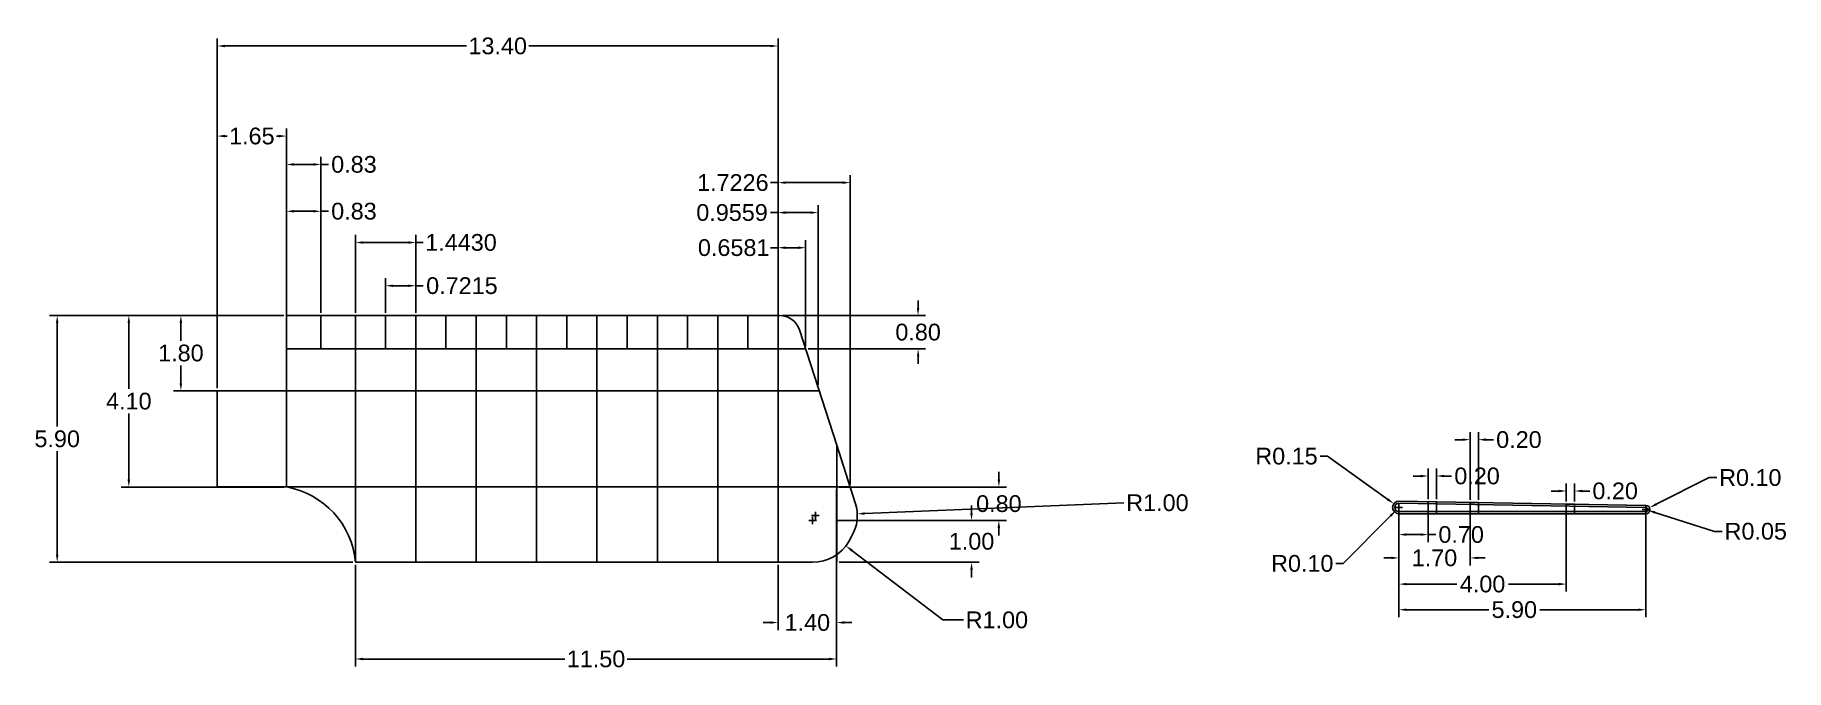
# Model space of a CAD drawing. Header units: inches. Extents: x 10.8 to 52.6, y 5.9 to 21.1.
import ezdxf

# ---------------------------------------------------------------- set-up
doc = ezdxf.new("R2010")
doc.units = ezdxf.units.IN
doc.header["$MEASUREMENT"] = 0
for name, color, linetype in [('Anotari', 40, 'Continuous'), ('Cadru', 10, 'Continuous'), ('Suporti_Longitudinali', 4, 'Continuous'), ('Suporti_Mici_Logintudinali', 6, 'Continuous'), ('Suporti_Transversali', 3, 'Continuous')]:
    doc.layers.add(name, color=color, linetype=linetype)
doc.styles.get("Standard").update_dxf_attribs({"font": 'arial.ttf'})
doc.dimstyles.get("Standard").update_dxf_attribs({"dimtxt": 0.18, "dimasz": 0.18, "dimexe": 0.18, "dimexo": 0.0625, "dimgap": 0.09, "dimtad": 0, "dimtih": 1, "dimtoh": 1, "dimdec": 4, "dimzin": 0, "dimdsep": 46, "dimtxsty": 'Standard', "dimcen": 0.09, "dimadec": 0, "dimazin": 0, "dimtfac": 1, "dimtdec": 4, "dimtofl": 0, "dimtmove": 0, "dimatfit": 3, "dimfxl": 1, "dimtolj": 1, "dimtzin": 0, "dimarcsym": 0})

# ---------------------------------------------------------------- blocks, each defined once
blk = doc.blocks.new('*D51')
at = {"layer": 'Anotari', "color": 0, "lineweight": -2, "transparency": 16777216}
for p, q in [((43.366, 9.729), (43.366, 7.167)), ((49.266, 9.679), (49.266, 7.167)), ((43.546, 7.347), (45.515, 7.347)), ((49.086, 7.347), (46.733, 7.347))]:
    blk.add_line(p, q, dxfattribs=at)
at = {"layer": 'Anotari', "color": 0, "transparency": 16777216}
for points in [[(43.546, 7.377), (43.546, 7.317), (43.366, 7.347)], [(49.086, 7.377), (49.086, 7.317), (49.266, 7.347)]]:
    blk.add_solid(points, dxfattribs=at)
at = {"layer": 'Defpoints', "color": 0, "transparency": 16777216}
for p in [(43.366, 9.791), (49.266, 9.741), (49.266, 7.347)]:
    blk.add_point(p, dxfattribs=at)
at = {"layer": 'Anotari', "color": 0, "transparency": 16777216, "insert": (46.124, 7.347), "char_height": 0.4, "attachment_point": 5}
blk.add_mtext('\\A1;5.90', dxfattribs=at)
blk = doc.blocks.new('*D52')
at = {"layer": 'Anotari', "color": 0, "lineweight": -2, "transparency": 16777216}
for p, q in [((43.366, 9.729), (43.366, 8.963)), ((44.066, 9.723), (44.066, 8.963)), ((43.546, 9.143), (43.886, 9.143)), ((44.066, 9.143), (44.246, 9.143))]:
    blk.add_line(p, q, dxfattribs=at)
at = {"layer": 'Anotari', "color": 0, "transparency": 16777216}
for points in [[(43.546, 9.173), (43.546, 9.113), (43.366, 9.143)], [(43.886, 9.173), (43.886, 9.113), (44.066, 9.143)]]:
    blk.add_solid(points, dxfattribs=at)
at = {"layer": 'Defpoints', "color": 0, "transparency": 16777216}
for p in [(43.366, 9.791), (44.066, 9.785), (44.066, 9.143)]:
    blk.add_point(p, dxfattribs=at)
at = {"layer": 'Anotari', "color": 0, "transparency": 16777216, "insert": (44.854, 9.143), "char_height": 0.4, "attachment_point": 5}
blk.add_mtext('\\A1;0.70', dxfattribs=at)
blk = doc.blocks.new('*D53')
at = {"layer": 'Anotari', "color": 0, "lineweight": -2, "transparency": 16777216}
for p, q in [((43.366, 9.729), (43.366, 8.405)), ((45.066, 9.714), (45.066, 8.405)), ((43.186, 8.585), (43.006, 8.585)), ((45.246, 8.585), (45.426, 8.585))]:
    blk.add_line(p, q, dxfattribs=at)
at = {"layer": 'Anotari', "color": 0, "transparency": 16777216}
for points in [[(43.186, 8.615), (43.186, 8.555), (43.366, 8.585)], [(45.246, 8.615), (45.246, 8.555), (45.066, 8.585)]]:
    blk.add_solid(points, dxfattribs=at)
at = {"layer": 'Defpoints', "color": 0, "transparency": 16777216}
for p in [(43.366, 9.791), (45.066, 9.777), (45.066, 8.585)]:
    blk.add_point(p, dxfattribs=at)
at = {"layer": 'Anotari', "color": 0, "transparency": 16777216, "insert": (44.216, 8.585), "char_height": 0.4, "attachment_point": 5}
blk.add_mtext('\\A1;1.70', dxfattribs=at)
blk = doc.blocks.new('*D54')
at = {"layer": 'Anotari', "color": 0, "lineweight": -2, "transparency": 16777216}
for p, q in [((43.366, 9.729), (43.366, 7.779)), ((47.366, 9.695), (47.366, 7.779)), ((43.546, 7.959), (44.749, 7.959)), ((47.186, 7.959), (45.982, 7.959))]:
    blk.add_line(p, q, dxfattribs=at)
at = {"layer": 'Anotari', "color": 0, "transparency": 16777216}
for points in [[(43.546, 7.989), (43.546, 7.929), (43.366, 7.959)], [(47.186, 7.989), (47.186, 7.929), (47.366, 7.959)]]:
    blk.add_solid(points, dxfattribs=at)
at = {"layer": 'Defpoints', "color": 0, "transparency": 16777216}
for p in [(43.366, 9.791), (47.366, 9.757), (47.366, 7.959)]:
    blk.add_point(p, dxfattribs=at)
at = {"layer": 'Anotari', "color": 0, "transparency": 16777216, "insert": (45.366, 7.959), "char_height": 0.4, "attachment_point": 5}
blk.add_mtext('\\A1;4.00', dxfattribs=at)
blk = doc.blocks.new('*D55')
at = {"layer": 'Anotari', "color": 0, "lineweight": -2, "transparency": 16777216}
for p, q in [((43.886, 10.542), (43.706, 10.542)), ((44.066, 9.992), (44.066, 10.722)), ((44.266, 9.989), (44.266, 10.722)), ((44.446, 10.542), (44.626, 10.542))]:
    blk.add_line(p, q, dxfattribs=at)
at = {"layer": 'Anotari', "color": 0, "transparency": 16777216}
for points in [[(43.886, 10.572), (43.886, 10.512), (44.066, 10.542)], [(44.446, 10.572), (44.446, 10.512), (44.266, 10.542)]]:
    blk.add_solid(points, dxfattribs=at)
at = {"layer": 'Defpoints', "color": 0, "transparency": 16777216}
for p in [(44.266, 10.542), (44.066, 9.93), (44.266, 9.926)]:
    blk.add_point(p, dxfattribs=at)
at = {"layer": 'Anotari', "color": 0, "transparency": 16777216, "insert": (45.234, 10.542), "char_height": 0.4, "attachment_point": 5}
blk.add_mtext('\\A1;0.20', dxfattribs=at)
blk = doc.blocks.new('*D56')
at = {"layer": 'Anotari', "color": 0, "lineweight": -2, "transparency": 16777216}
for p, q in [((44.886, 11.411), (44.706, 11.411)), ((45.066, 9.975), (45.066, 11.591)), ((45.266, 9.972), (45.266, 11.591)), ((45.446, 11.411), (45.626, 11.411))]:
    blk.add_line(p, q, dxfattribs=at)
at = {"layer": 'Anotari', "color": 0, "transparency": 16777216}
for points in [[(44.886, 11.441), (44.886, 11.381), (45.066, 11.411)], [(45.446, 11.441), (45.446, 11.381), (45.266, 11.411)]]:
    blk.add_solid(points, dxfattribs=at)
at = {"layer": 'Defpoints', "color": 0, "transparency": 16777216}
for p in [(45.266, 11.411), (45.066, 9.913), (45.266, 9.909)]:
    blk.add_point(p, dxfattribs=at)
at = {"layer": 'Anotari', "color": 0, "transparency": 16777216, "insert": (46.234, 11.411), "char_height": 0.4, "attachment_point": 5}
blk.add_mtext('\\A1;0.20', dxfattribs=at)
blk = doc.blocks.new('*D57')
at = {"layer": 'Anotari', "color": 0, "lineweight": -2, "transparency": 16777216}
for p, q in [((47.186, 10.184), (47.006, 10.184)), ((47.366, 9.936), (47.366, 10.364)), ((47.566, 9.933), (47.566, 10.364)), ((47.746, 10.184), (47.926, 10.184))]:
    blk.add_line(p, q, dxfattribs=at)
at = {"layer": 'Anotari', "color": 0, "transparency": 16777216}
for points in [[(47.186, 10.214), (47.186, 10.154), (47.366, 10.184)], [(47.746, 10.214), (47.746, 10.154), (47.566, 10.184)]]:
    blk.add_solid(points, dxfattribs=at)
at = {"layer": 'Defpoints', "color": 0, "transparency": 16777216}
for p in [(47.566, 10.184), (47.366, 9.874), (47.566, 9.87)]:
    blk.add_point(p, dxfattribs=at)
at = {"layer": 'Anotari', "color": 0, "transparency": 16777216, "insert": (48.534, 10.184), "char_height": 0.4, "attachment_point": 5}
blk.add_mtext('\\A1;0.20', dxfattribs=at)
blk = doc.blocks.new('*D58')
at = {"layer": 'Anotari', "color": 0, "lineweight": -2, "transparency": 16777216}
for p, q in [((43.276, 9.791), (43.456, 9.791)), ((43.366, 9.701), (43.366, 9.881)), ((42.037, 8.452), (43.168, 9.593)), ((41.857, 8.452), (42.037, 8.452))]:
    blk.add_line(p, q, dxfattribs=at)
at = {"layer": 'Anotari', "color": 0, "transparency": 16777216}
blk.add_solid([(43.147, 9.614), (43.19, 9.571), (43.295, 9.72)], dxfattribs=at)
at = {"layer": 'Defpoints', "color": 0, "transparency": 16777216}
for p in [(43.295, 9.72), (43.366, 9.791)]:
    blk.add_point(p, dxfattribs=at)
at = {"layer": 'Anotari', "color": 0, "transparency": 16777216, "insert": (41.057, 8.452), "char_height": 0.4, "attachment_point": 5}
blk.add_mtext('\\A1;R0.10', dxfattribs=at)
blk = doc.blocks.new('*D59')
at = {"layer": 'Anotari', "color": 0, "lineweight": -2, "transparency": 16777216}
for p, q in [((41.482, 11.016), (41.662, 11.016)), ((41.662, 11.016), (43.098, 9.984)), ((43.276, 9.791), (43.456, 9.791)), ((43.366, 9.701), (43.366, 9.881))]:
    blk.add_line(p, q, dxfattribs=at)
at = {"layer": 'Anotari', "color": 0, "transparency": 16777216}
blk.add_solid([(43.115, 10.008), (43.08, 9.96), (43.244, 9.879)], dxfattribs=at)
at = {"layer": 'Defpoints', "color": 0, "transparency": 16777216}
for p in [(43.244, 9.879), (43.366, 9.791)]:
    blk.add_point(p, dxfattribs=at)
at = {"layer": 'Anotari', "color": 0, "transparency": 16777216, "insert": (40.68, 11.016), "char_height": 0.4, "attachment_point": 5}
blk.add_mtext('\\A1;R0.15', dxfattribs=at)
blk = doc.blocks.new('*D60')
at = {"layer": 'Anotari', "color": 0, "lineweight": -2, "transparency": 16777216}
for p, q in [((49.176, 9.741), (49.356, 9.741)), ((49.266, 9.651), (49.266, 9.831)), ((50.911, 9.22), (49.485, 9.672)), ((51.091, 9.22), (50.911, 9.22))]:
    blk.add_line(p, q, dxfattribs=at)
at = {"layer": 'Anotari', "color": 0, "transparency": 16777216}
blk.add_solid([(49.494, 9.7), (49.476, 9.643), (49.313, 9.726)], dxfattribs=at)
at = {"layer": 'Defpoints', "color": 0, "transparency": 16777216}
for p in [(49.266, 9.741), (49.313, 9.726)]:
    blk.add_point(p, dxfattribs=at)
at = {"layer": 'Anotari', "color": 0, "transparency": 16777216, "insert": (51.894, 9.22), "char_height": 0.4, "attachment_point": 5}
blk.add_mtext('\\A1;R0.05', dxfattribs=at)
blk = doc.blocks.new('*D61')
at = {"layer": 'Anotari', "color": 0, "lineweight": -2, "transparency": 16777216}
for p, q in [((50.783, 10.504), (49.516, 9.867)), ((50.963, 10.504), (50.783, 10.504)), ((49.176, 9.741), (49.356, 9.741)), ((49.266, 9.651), (49.266, 9.831))]:
    blk.add_line(p, q, dxfattribs=at)
at = {"layer": 'Anotari', "color": 0, "transparency": 16777216}
blk.add_solid([(49.502, 9.894), (49.529, 9.84), (49.355, 9.786)], dxfattribs=at)
at = {"layer": 'Defpoints', "color": 0, "transparency": 16777216}
for p in [(49.266, 9.741), (49.355, 9.786)]:
    blk.add_point(p, dxfattribs=at)
at = {"layer": 'Anotari', "color": 0, "transparency": 16777216, "insert": (51.763, 10.504), "char_height": 0.4, "attachment_point": 5}
blk.add_mtext('\\A1;R0.10', dxfattribs=at)
blk = doc.blocks.new('*D85')
at = {"layer": 'Anotari', "color": 0, "lineweight": -2, "transparency": 16777216}
for p, q in [((16.719, 14.38), (14.081, 14.38)), ((14.261, 14.2), (14.261, 13.774)), ((14.261, 12.76), (14.261, 13.186)), ((16.719, 12.58), (14.081, 12.58))]:
    blk.add_line(p, q, dxfattribs=at)
at = {"layer": 'Anotari', "color": 0, "transparency": 16777216}
for points in [[(14.231, 14.2), (14.291, 14.2), (14.261, 14.38)], [(14.231, 12.76), (14.291, 12.76), (14.261, 12.58)]]:
    blk.add_solid(points, dxfattribs=at)
at = {"layer": 'Defpoints', "color": 0, "transparency": 16777216}
for p in [(16.781, 14.38), (14.261, 12.58), (16.781, 12.58)]:
    blk.add_point(p, dxfattribs=at)
at = {"layer": 'Anotari', "color": 0, "transparency": 16777216, "insert": (14.261, 13.48), "char_height": 0.4, "attachment_point": 5}
blk.add_mtext('\\A1;1.80', dxfattribs=at)
blk = doc.blocks.new('*D86')
at = {"layer": 'Anotari', "color": 0, "lineweight": -2, "transparency": 16777216}
for p, q in [((16.719, 14.38), (12.837, 14.38)), ((13.017, 14.2), (13.017, 12.624)), ((13.017, 10.46), (13.017, 12.036)), ((16.719, 10.28), (12.837, 10.28))]:
    blk.add_line(p, q, dxfattribs=at)
at = {"layer": 'Anotari', "color": 0, "transparency": 16777216}
for points in [[(12.987, 14.2), (13.047, 14.2), (13.017, 14.38)], [(12.987, 10.46), (13.047, 10.46), (13.017, 10.28)]]:
    blk.add_solid(points, dxfattribs=at)
at = {"layer": 'Defpoints', "color": 0, "transparency": 16777216}
for p in [(16.781, 14.38), (13.017, 10.28), (16.781, 10.28)]:
    blk.add_point(p, dxfattribs=at)
at = {"layer": 'Anotari', "color": 0, "transparency": 16777216, "insert": (13.017, 12.33), "char_height": 0.4, "attachment_point": 5}
blk.add_mtext('\\A1;4.10', dxfattribs=at)
blk = doc.blocks.new('*D87')
at = {"layer": 'Anotari', "color": 0, "lineweight": -2, "transparency": 16777216}
for p, q in [((16.719, 14.38), (11.125, 14.38)), ((11.305, 14.2), (11.305, 11.724)), ((11.305, 8.66), (11.305, 11.136)), ((18.369, 8.48), (11.125, 8.48))]:
    blk.add_line(p, q, dxfattribs=at)
at = {"layer": 'Anotari', "color": 0, "transparency": 16777216}
for points in [[(11.275, 14.2), (11.335, 14.2), (11.305, 14.38)], [(11.275, 8.66), (11.335, 8.66), (11.305, 8.48)]]:
    blk.add_solid(points, dxfattribs=at)
at = {"layer": 'Defpoints', "color": 0, "transparency": 16777216}
for p in [(16.781, 14.38), (11.305, 8.48), (18.431, 8.48)]:
    blk.add_point(p, dxfattribs=at)
at = {"layer": 'Anotari', "color": 0, "transparency": 16777216, "insert": (11.305, 11.43), "char_height": 0.4, "attachment_point": 5}
blk.add_mtext('\\A1;5.90', dxfattribs=at)
blk = doc.blocks.new('*D88')
at = {"layer": 'Anotari', "color": 0, "lineweight": -2, "transparency": 16777216}
for p, q in [((16.781, 14.443), (16.781, 17.05)), ((16.961, 16.87), (17.426, 16.87)), ((17.606, 14.443), (17.606, 17.05)), ((17.606, 16.87), (17.786, 16.87))]:
    blk.add_line(p, q, dxfattribs=at)
at = {"layer": 'Anotari', "color": 0, "transparency": 16777216}
for points in [[(16.961, 16.9), (16.961, 16.84), (16.781, 16.87)], [(17.426, 16.9), (17.426, 16.84), (17.606, 16.87)]]:
    blk.add_solid(points, dxfattribs=at)
at = {"layer": 'Defpoints', "color": 0, "transparency": 16777216}
for p in [(17.606, 16.87), (16.781, 14.38), (17.606, 14.38)]:
    blk.add_point(p, dxfattribs=at)
at = {"layer": 'Anotari', "color": 0, "transparency": 16777216, "insert": (18.396, 16.87), "char_height": 0.4, "attachment_point": 5}
blk.add_mtext('\\A1;0.83', dxfattribs=at)
blk = doc.blocks.new('*D89')
at = {"layer": 'Anotari', "color": 0, "lineweight": -2, "transparency": 16777216}
for p, q in [((19.153, 14.443), (19.153, 15.27)), ((19.333, 15.09), (19.694, 15.09)), ((19.874, 14.443), (19.874, 15.27)), ((19.874, 15.09), (20.054, 15.09))]:
    blk.add_line(p, q, dxfattribs=at)
at = {"layer": 'Anotari', "color": 0, "transparency": 16777216}
for points in [[(19.333, 15.12), (19.333, 15.06), (19.153, 15.09)], [(19.694, 15.12), (19.694, 15.06), (19.874, 15.09)]]:
    blk.add_solid(points, dxfattribs=at)
at = {"layer": 'Defpoints', "color": 0, "transparency": 16777216}
for p in [(19.874, 15.09), (19.153, 14.38), (19.874, 14.38)]:
    blk.add_point(p, dxfattribs=at)
at = {"layer": 'Anotari', "color": 0, "transparency": 16777216, "insert": (20.976, 15.09), "char_height": 0.4, "attachment_point": 5}
blk.add_mtext('\\A1;0.7215', dxfattribs=at)
blk = doc.blocks.new('*D90')
at = {"layer": 'Anotari', "color": 0, "lineweight": -2, "transparency": 16777216}
for p, q in [((29.931, 10.218), (29.931, 5.989)), ((18.431, 8.418), (18.431, 5.989)), ((18.611, 6.169), (23.436, 6.169)), ((29.751, 6.169), (24.927, 6.169))]:
    blk.add_line(p, q, dxfattribs=at)
at = {"layer": 'Anotari', "color": 0, "transparency": 16777216}
for points in [[(18.611, 6.199), (18.611, 6.139), (18.431, 6.169)], [(29.751, 6.199), (29.751, 6.139), (29.931, 6.169)]]:
    blk.add_solid(points, dxfattribs=at)
at = {"layer": 'Defpoints', "color": 0, "transparency": 16777216}
for p in [(29.931, 10.28), (18.431, 8.48), (29.931, 6.169)]:
    blk.add_point(p, dxfattribs=at)
at = {"layer": 'Anotari', "color": 0, "transparency": 16777216, "insert": (24.181, 6.169), "char_height": 0.4, "attachment_point": 5}
blk.add_mtext('\\A1;11.50', dxfattribs=at)
blk = doc.blocks.new('*D91')
at = {"layer": 'Anotari', "color": 0, "lineweight": -2, "transparency": 16777216}
for p, q in [((31.877, 14.56), (31.877, 14.74)), ((28.63, 14.38), (32.057, 14.38)), ((29.252, 13.58), (32.057, 13.58)), ((31.877, 13.4), (31.877, 13.22))]:
    blk.add_line(p, q, dxfattribs=at)
at = {"layer": 'Anotari', "color": 0, "transparency": 16777216}
for points in [[(31.847, 14.56), (31.907, 14.56), (31.877, 14.38)], [(31.847, 13.4), (31.907, 13.4), (31.877, 13.58)]]:
    blk.add_solid(points, dxfattribs=at)
at = {"layer": 'Defpoints', "color": 0, "transparency": 16777216}
for p in [(28.567, 14.38), (29.189, 13.58), (31.877, 13.58)]:
    blk.add_point(p, dxfattribs=at)
at = {"layer": 'Anotari', "color": 0, "transparency": 16777216, "insert": (31.877, 13.98), "char_height": 0.4, "attachment_point": 5}
blk.add_mtext('\\A1;0.80', dxfattribs=at)
blk = doc.blocks.new('*D92')
at = {"layer": 'Anotari', "color": 0, "lineweight": -2, "transparency": 16777216}
for p, q in [((28.531, 10.343), (28.531, 17.734)), ((30.254, 10.343), (30.254, 17.734)), ((28.531, 17.554), (28.351, 17.554)), ((30.074, 17.554), (28.711, 17.554))]:
    blk.add_line(p, q, dxfattribs=at)
at = {"layer": 'Anotari', "color": 0, "transparency": 16777216}
for points in [[(28.711, 17.584), (28.711, 17.524), (28.531, 17.554)], [(30.074, 17.584), (30.074, 17.524), (30.254, 17.554)]]:
    blk.add_solid(points, dxfattribs=at)
at = {"layer": 'Defpoints', "color": 0, "transparency": 16777216}
for p in [(28.531, 17.554), (28.531, 10.28), (30.254, 10.28)]:
    blk.add_point(p, dxfattribs=at)
at = {"layer": 'Anotari', "color": 0, "transparency": 16777216, "insert": (27.45, 17.554), "char_height": 0.4, "attachment_point": 5}
blk.add_mtext('\\A1;1.7226', dxfattribs=at)
blk = doc.blocks.new('*D93')
at = {"layer": 'Anotari', "color": 0, "lineweight": -2, "transparency": 16777216}
for p, q in [((28.531, 16.838), (28.351, 16.838)), ((28.531, 12.643), (28.531, 17.018)), ((29.307, 16.838), (28.711, 16.838)), ((29.487, 12.719), (29.487, 17.018))]:
    blk.add_line(p, q, dxfattribs=at)
at = {"layer": 'Anotari', "color": 0, "transparency": 16777216}
for points in [[(28.711, 16.868), (28.711, 16.808), (28.531, 16.838)], [(29.307, 16.868), (29.307, 16.808), (29.487, 16.838)]]:
    blk.add_solid(points, dxfattribs=at)
at = {"layer": 'Defpoints', "color": 0, "transparency": 16777216}
for p in [(28.531, 16.838), (28.531, 12.58), (29.487, 12.657)]:
    blk.add_point(p, dxfattribs=at)
at = {"layer": 'Anotari', "color": 0, "transparency": 16777216, "insert": (27.431, 16.838), "char_height": 0.4, "attachment_point": 5}
blk.add_mtext('\\A1;0.9559', dxfattribs=at)
blk = doc.blocks.new('*D94')
at = {"layer": 'Anotari', "color": 0, "lineweight": -2, "transparency": 16777216}
for p, q in [((28.531, 15.999), (28.351, 15.999)), ((28.531, 13.643), (28.531, 16.179)), ((29.009, 15.999), (28.711, 15.999)), ((29.189, 13.643), (29.189, 16.179))]:
    blk.add_line(p, q, dxfattribs=at)
at = {"layer": 'Anotari', "color": 0, "transparency": 16777216}
for points in [[(28.711, 16.029), (28.711, 15.969), (28.531, 15.999)], [(29.009, 16.029), (29.009, 15.969), (29.189, 15.999)]]:
    blk.add_solid(points, dxfattribs=at)
at = {"layer": 'Defpoints', "color": 0, "transparency": 16777216}
for p in [(28.531, 15.999), (28.531, 13.58), (29.189, 13.58)]:
    blk.add_point(p, dxfattribs=at)
at = {"layer": 'Anotari', "color": 0, "transparency": 16777216, "insert": (27.47, 15.999), "char_height": 0.4, "attachment_point": 5}
blk.add_mtext('\\A1;0.6581', dxfattribs=at)
blk = doc.blocks.new('*D82')
at = {"layer": 'Anotari', "color": 0, "lineweight": -2, "transparency": 16777216}
for p, q in [((15.131, 12.643), (15.131, 18.847)), ((16.781, 12.643), (16.781, 18.847)), ((15.311, 18.667), (15.364, 18.667)), ((16.601, 18.667), (16.548, 18.667))]:
    blk.add_line(p, q, dxfattribs=at)
at = {"layer": 'Anotari', "color": 0, "transparency": 16777216}
for points in [[(15.311, 18.697), (15.311, 18.637), (15.131, 18.667)], [(16.601, 18.697), (16.601, 18.637), (16.781, 18.667)]]:
    blk.add_solid(points, dxfattribs=at)
at = {"layer": 'Defpoints', "color": 0, "transparency": 16777216}
for p in [(15.131, 18.667), (15.131, 12.58), (16.781, 12.58)]:
    blk.add_point(p, dxfattribs=at)
at = {"layer": 'Anotari', "color": 0, "transparency": 16777216, "insert": (15.956, 18.667), "char_height": 0.4, "attachment_point": 5}
blk.add_mtext('\\A1;1.65', dxfattribs=at)
blk = doc.blocks.new('*D95')
at = {"layer": 'Anotari', "color": 0, "lineweight": -2, "transparency": 16777216}
for p, q in [((33.154, 9.66), (33.154, 9.84)), ((29.994, 9.48), (33.334, 9.48)), ((29.994, 8.48), (33.334, 8.48)), ((33.154, 8.3), (33.154, 8.12))]:
    blk.add_line(p, q, dxfattribs=at)
at = {"layer": 'Anotari', "color": 0, "transparency": 16777216}
for points in [[(33.124, 9.66), (33.184, 9.66), (33.154, 9.48)], [(33.124, 8.3), (33.184, 8.3), (33.154, 8.48)]]:
    blk.add_solid(points, dxfattribs=at)
at = {"layer": 'Defpoints', "color": 0, "transparency": 16777216}
for p in [(29.931, 9.48), (33.154, 9.48), (29.931, 8.48)]:
    blk.add_point(p, dxfattribs=at)
at = {"layer": 'Anotari', "color": 0, "transparency": 16777216, "insert": (33.154, 8.98), "char_height": 0.4, "attachment_point": 5}
blk.add_mtext('\\A1;1.00', dxfattribs=at)
blk = doc.blocks.new('*D83')
at = {"layer": 'Anotari', "color": 0, "lineweight": -2, "transparency": 16777216}
for p, q in [((33.807, 10.46), (33.807, 10.64)), ((29.994, 10.28), (33.987, 10.28)), ((29.994, 9.48), (33.987, 9.48)), ((33.807, 9.3), (33.807, 9.12))]:
    blk.add_line(p, q, dxfattribs=at)
at = {"layer": 'Anotari', "color": 0, "transparency": 16777216}
for points in [[(33.777, 10.46), (33.837, 10.46), (33.807, 10.28)], [(33.777, 9.3), (33.837, 9.3), (33.807, 9.48)]]:
    blk.add_solid(points, dxfattribs=at)
at = {"layer": 'Defpoints', "color": 0, "transparency": 16777216}
for p in [(29.931, 10.28), (33.807, 10.28), (29.931, 9.48)]:
    blk.add_point(p, dxfattribs=at)
at = {"layer": 'Anotari', "color": 0, "transparency": 16777216, "insert": (33.807, 9.88), "char_height": 0.4, "attachment_point": 5}
blk.add_mtext('\\A1;0.80', dxfattribs=at)
blk = doc.blocks.new('*D96')
at = {"layer": 'Anotari', "color": 0, "lineweight": -2, "transparency": 16777216}
for p, q in [((29.931, 10.218), (29.931, 6.86)), ((28.531, 8.418), (28.531, 6.86)), ((28.351, 7.04), (28.171, 7.04)), ((30.111, 7.04), (30.291, 7.04))]:
    blk.add_line(p, q, dxfattribs=at)
at = {"layer": 'Anotari', "color": 0, "transparency": 16777216}
for points in [[(28.351, 7.07), (28.351, 7.01), (28.531, 7.04)], [(30.111, 7.07), (30.111, 7.01), (29.931, 7.04)]]:
    blk.add_solid(points, dxfattribs=at)
at = {"layer": 'Defpoints', "color": 0, "transparency": 16777216}
for p in [(29.931, 10.28), (28.531, 8.48), (29.931, 7.04)]:
    blk.add_point(p, dxfattribs=at)
at = {"layer": 'Anotari', "color": 0, "transparency": 16777216, "insert": (29.231, 7.04), "char_height": 0.4, "attachment_point": 5}
blk.add_mtext('\\A1;1.40', dxfattribs=at)
blk = doc.blocks.new('*D97')
at = {"layer": 'Anotari', "color": 0, "lineweight": -2, "transparency": 16777216}
for p, q in [((29.423, 9.507), (29.423, 9.687)), ((36.796, 9.902), (30.602, 9.646)), ((29.333, 9.597), (29.513, 9.597))]:
    blk.add_line(p, q, dxfattribs=at)
at = {"layer": 'Anotari', "color": 0, "transparency": 16777216}
blk.add_solid([(30.601, 9.676), (30.604, 9.616), (30.423, 9.638)], dxfattribs=at)
at = {"layer": 'Defpoints', "color": 0, "transparency": 16777216}
for p in [(30.423, 9.638), (29.423, 9.597)]:
    blk.add_point(p, dxfattribs=at)
at = {"layer": 'Anotari', "color": 0, "transparency": 16777216, "insert": (37.596, 9.902), "char_height": 0.4, "attachment_point": 5}
blk.add_mtext('\\A1;R1.00', dxfattribs=at)
blk = doc.blocks.new('*D98')
at = {"layer": 'Anotari', "color": 0, "lineweight": -2, "transparency": 16777216}
for p, q in [((29.266, 9.48), (29.446, 9.48)), ((29.356, 9.39), (29.356, 9.57)), ((32.469, 7.102), (30.293, 8.764)), ((32.96, 7.102), (32.469, 7.102))]:
    blk.add_line(p, q, dxfattribs=at)
at = {"layer": 'Anotari', "color": 0, "transparency": 16777216}
blk.add_solid([(30.312, 8.788), (30.275, 8.74), (30.15, 8.873)], dxfattribs=at)
at = {"layer": 'Defpoints', "color": 0, "transparency": 16777216}
for p in [(29.356, 9.48), (30.15, 8.873)]:
    blk.add_point(p, dxfattribs=at)
at = {"layer": 'Anotari', "color": 0, "transparency": 16777216, "insert": (33.76, 7.102), "char_height": 0.4, "attachment_point": 5}
blk.add_mtext('\\A1;R1.00', dxfattribs=at)
blk = doc.blocks.new('*D84')
at = {"layer": 'Anotari', "color": 0, "lineweight": -2, "transparency": 16777216}
for p, q in [((16.781, 14.443), (16.781, 18.169)), ((17.606, 14.443), (17.606, 18.169)), ((16.961, 17.989), (17.426, 17.989)), ((17.606, 17.989), (17.786, 17.989))]:
    blk.add_line(p, q, dxfattribs=at)
at = {"layer": 'Anotari', "color": 0, "transparency": 16777216}
for points in [[(16.961, 18.019), (16.961, 17.959), (16.781, 17.989)], [(17.426, 18.019), (17.426, 17.959), (17.606, 17.989)]]:
    blk.add_solid(points, dxfattribs=at)
at = {"layer": 'Defpoints', "color": 0, "transparency": 16777216}
for p in [(17.606, 17.989), (16.781, 14.38), (17.606, 14.38)]:
    blk.add_point(p, dxfattribs=at)
at = {"layer": 'Anotari', "color": 0, "transparency": 16777216, "insert": (18.396, 17.989), "char_height": 0.4, "attachment_point": 5}
blk.add_mtext('\\A1;0.83', dxfattribs=at)
blk = doc.blocks.new('*D99')
at = {"layer": 'Anotari', "color": 0, "lineweight": -2, "transparency": 16777216}
for p, q in [((18.431, 14.443), (18.431, 16.303)), ((18.611, 16.123), (19.694, 16.123)), ((19.874, 14.443), (19.874, 16.303)), ((19.874, 16.123), (20.054, 16.123))]:
    blk.add_line(p, q, dxfattribs=at)
at = {"layer": 'Anotari', "color": 0, "transparency": 16777216}
for points in [[(18.611, 16.153), (18.611, 16.093), (18.431, 16.123)], [(19.694, 16.153), (19.694, 16.093), (19.874, 16.123)]]:
    blk.add_solid(points, dxfattribs=at)
at = {"layer": 'Defpoints', "color": 0, "transparency": 16777216}
for p in [(19.874, 16.123), (18.431, 14.38), (19.874, 14.38)]:
    blk.add_point(p, dxfattribs=at)
at = {"layer": 'Anotari', "color": 0, "transparency": 16777216, "insert": (20.955, 16.123), "char_height": 0.4, "attachment_point": 5}
blk.add_mtext('\\A1;1.4430', dxfattribs=at)
blk = doc.blocks.new('*D100')
at = {"layer": 'Anotari', "color": 0, "lineweight": -2, "transparency": 16777216}
for p, q in [((15.131, 12.643), (15.131, 21)), ((28.531, 14.443), (28.531, 21)), ((15.311, 20.82), (21.086, 20.82)), ((28.351, 20.82), (22.577, 20.82))]:
    blk.add_line(p, q, dxfattribs=at)
at = {"layer": 'Anotari', "color": 0, "transparency": 16777216}
for points in [[(15.311, 20.85), (15.311, 20.79), (15.131, 20.82)], [(28.351, 20.85), (28.351, 20.79), (28.531, 20.82)]]:
    blk.add_solid(points, dxfattribs=at)
at = {"layer": 'Defpoints', "color": 0, "transparency": 16777216}
for p in [(28.531, 20.82), (28.531, 14.38), (15.131, 12.58)]:
    blk.add_point(p, dxfattribs=at)
at = {"layer": 'Anotari', "color": 0, "transparency": 16777216, "insert": (21.831, 20.82), "char_height": 0.4, "attachment_point": 5}
blk.add_mtext('\\A1;13.40', dxfattribs=at)

msp = doc.modelspace()

# ---------------------------------------------------------------- linework, layer by layer
at = {"layer": 'Anotari'}
for p, q in [((29.93123, 11.2801), (29.93123, 8.4801)), ((29.93123, 8.4801), (29.93123, 9.4801)), ((29.93123, 9.4801), (30.53123, 9.4801))]:
    msp.add_line(p, q, dxfattribs=at)
at = {"layer": 'Cadru'}
for p, q in [((16.78123, 14.3801), (28.53123, 14.3801)), ((16.78123, 12.5801), (16.78123, 14.3801)), ((28.53123, 14.3801), (28.56715, 14.3801)), ((29.04301, 14.0336), (29.93123, 11.2801)), ((15.13123, 12.5801), (16.78123, 12.5801)), ((29.93123, 11.2801), (30.37513, 9.90402)), ((15.13123, 10.2801), (16.78123, 10.2801)), ((30.22031, 8.97796), (30.28821, 9.09489)), ((18.43123, 8.4801), (28.53123, 8.4801)), ((28.53123, 8.4801), (29.35553, 8.4801))]:
    msp.add_line(p, q, dxfattribs=at)
for centre, radius, start, end in [((28.56715, 13.8801), 0.5, 17.878697, 90), ((16.43851, 8.30968), 2, 4.887982, 80.132913), ((29.42342, 9.59702), 1, 329.858614, 17.878697), ((29.35553, 9.4801), 1, 270, 329.858614)]:
    msp.add_arc(centre, radius, start, end, dxfattribs=at)
at = {"layer": 'Suporti_Longitudinali'}
for p, q in [((18.43123, 8.4801), (18.43123, 14.3801)), ((19.87423, 8.4801), (19.87423, 14.3801)), ((21.31723, 8.4801), (21.31723, 14.3801)), ((22.76023, 8.4801), (22.76023, 14.3801)), ((24.20323, 8.4801), (24.20323, 14.3801)), ((25.64623, 8.4801), (25.64623, 14.3801)), ((27.08923, 8.4801), (27.08923, 14.3801)), ((28.53123, 8.4801), (28.53123, 14.3801)), ((15.13123, 10.2801), (15.13123, 12.5801)), ((16.78123, 10.2801), (16.78123, 12.5801)), ((29.93123, 8.66244), (29.93123, 11.2801))]:
    msp.add_line(p, q, dxfattribs=at)
for points in [[(43.36562, 9.94139), (49.26731, 9.84137, -0.99156314), (49.26562, 9.64139), (43.36562, 9.64139, -1)], [(43.36524, 9.89139), (49.26646, 9.79138, -0.99156314), (49.26562, 9.69139), (43.36562, 9.69139, -0.99809759)]]:
    msp.add_lwpolyline(points, format="xyb", close=True, dxfattribs=at)
at = {"layer": 'Suporti_Mici_Logintudinali'}
for p, q in [((17.60623, 13.5801), (17.60623, 14.3801)), ((19.15273, 13.5801), (19.15273, 14.3801)), ((20.59573, 13.5801), (20.59573, 14.3801)), ((22.03873, 13.5801), (22.03873, 14.3801)), ((23.48173, 13.5801), (23.48173, 14.3801)), ((24.92473, 13.5801), (24.92473, 14.3801)), ((26.36773, 13.5801), (26.36773, 14.3801)), ((27.81023, 13.5801), (27.81023, 14.3801))]:
    msp.add_line(p, q, dxfattribs=at)
at = {"layer": 'Suporti_Transversali'}
for p, q in [((16.78123, 13.5801), (28.53123, 13.5801)), ((28.53123, 13.5801), (29.1893, 13.5801)), ((16.78123, 12.5801), (28.53123, 12.5801)), ((28.53123, 12.5801), (29.51188, 12.5801)), ((16.78123, 10.2801), (28.53123, 10.2801)), ((28.53123, 10.2801), (30.25381, 10.2801))]:
    msp.add_line(p, q, dxfattribs=at)
for points in [[(44.26562, 9.64139), (44.26562, 9.92613), (44.06562, 9.92952), (44.06562, 9.64139)], [(45.26562, 9.64139), (45.26562, 9.90919), (45.06562, 9.91258), (45.06562, 9.64139)], [(47.56562, 9.64139), (47.56562, 9.87021), (47.36562, 9.8736), (47.36562, 9.64139)]]:
    msp.add_lwpolyline(points, close=True, dxfattribs=at)

# ---------------------------------------------------------------- dimensions: what is measured, and where the dimension line sits
at = {"layer": 'Anotari'}
for base, p1, p2, override, picture, middle in [((28.53123, 20.82006), (15.13123, 12.5801), (28.53123, 14.3801), {"dimtxt": 0.4, "dimdec": 2, "dimtxsty": 'Standard'}, '*D100', (21.83123, 20.82006)), ((17.6062315799, 17.9894040579), (16.7812315799, 14.3800961035), (17.6062315799, 14.3800961035), {"dimtxt": 0.4, "dimdec": 2}, '*D84', (18.3957404476, 17.9894040579)), ((28.53123, 17.55392), (30.25381, 10.2801), (28.53123, 10.2801), {"dimtxt": 0.4}, '*D92', (27.44991, 17.55392)), ((17.6062315799, 16.8695855899), (16.7812315799, 14.3800961035), (17.6062315799, 14.3800961035), {"dimtxt": 0.4, "dimdec": 2}, '*D88', (18.3957404476, 16.8695855899)), ((28.53123, 16.83848), (29.48712, 12.65685), (28.53123, 12.5801), {"dimtxt": 0.4}, '*D93', (27.43054, 16.83848)), ((19.87423, 16.12304), (18.43123, 14.3801), (19.87423, 14.3801), {"dimtxt": 0.4}, '*D99', (20.95501, 16.12304)), ((28.53123, 15.99862), (29.1893, 13.5801), (28.53123, 13.5801), {"dimtxt": 0.4}, '*D94', (27.46955, 15.99862)), ((19.87423, 15.0899), (19.15273, 14.3801), (19.87423, 14.3801), {"dimtxt": 0.4}, '*D89', (20.97602, 15.0899)), ((45.26562, 11.41098), (45.06562, 9.91258), (45.26562, 9.90919), {"dimtxt": 0.4, "dimdec": 2}, '*D56', (46.23444, 11.41098)), ((44.26562, 10.54152), (44.06562, 9.92952), (44.26562, 9.92613), {"dimtxt": 0.4, "dimdec": 2}, '*D55', (45.23444, 10.54152)), ((29.93123, 6.1691), (18.43123, 8.4801), (29.93123, 10.2801), {"dimtxt": 0.4, "dimdec": 2}, '*D90', (24.18123, 6.1691)), ((29.93123, 7.04007), (28.53123, 8.4801), (29.93123, 10.2801), {"dimtxt": 0.4, "dimdec": 2}, '*D96', (29.23123, 7.04007)), ((47.56562, 10.18412), (47.36562, 9.8736), (47.56562, 9.87021), {"dimtxt": 0.4, "dimdec": 2}, '*D57', (48.53444, 10.18412)), ((45.06562, 8.58491), (43.36562, 9.79139), (45.06562, 9.77698), {"dimtxt": 0.4, "dimdec": 2}, '*D53', (44.21562, 8.58491)), ((44.06562, 9.14286), (43.36562, 9.79139), (44.06562, 9.78545), {"dimtxt": 0.4, "dimdec": 2}, '*D52', (44.85444, 9.14286))]:
    dim = msp.add_linear_dim(base=base, p1=p1, p2=p2, dimstyle='Standard', override=override, dxfattribs=at)
    dim.commit()
    dim.dimension.update_dxf_attribs({"geometry": picture, "text_midpoint": middle})
for base, p1, p2, picture, middle in [((15.13123, 18.66701), (16.78123, 12.5801), (15.13123, 12.5801), '*D82', (15.95623, 18.66701)), ((49.26562, 7.34712), (43.36562, 9.79139), (49.26562, 9.74139), '*D51', (46.12393, 7.34712)), ((47.36562, 7.95867), (43.36562, 9.79139), (47.36562, 9.75749), '*D54', (45.36562, 7.95867))]:
    dim = msp.add_linear_dim(base=base, p1=p1, p2=p2, dimstyle='Standard', override={"dimtxt": 0.4, "dimdec": 2}, dxfattribs=at)
    dim.commit()
    dim.dimension.update_dxf_attribs({"geometry": picture, "text_midpoint": middle, "dimtype": 160})
for base, p1, p2, picture, middle in [((31.87746, 13.5801), (28.56715, 14.3801), (29.1893, 13.5801), '*D91', (31.87746, 13.9801)), ((11.30527, 8.4801), (16.78123, 14.3801), (18.43123, 8.4801), '*D87', (11.30527, 11.4301)), ((13.01651, 10.2801), (16.78123, 14.3801), (16.78123, 10.2801), '*D86', (13.01651, 12.3301)), ((14.26105, 12.5801), (16.78123, 14.3801), (16.78123, 12.5801), '*D85', (14.26105, 13.4801)), ((33.80739, 10.2801), (29.93123, 9.4801), (29.93123, 10.2801), '*D83', (33.80739, 9.8801)), ((33.15371, 9.4801), (29.93123, 8.4801), (29.93123, 9.4801), '*D95', (33.15371, 8.9801))]:
    dim = msp.add_linear_dim(base=base, p1=p1, p2=p2, angle=90, dimstyle='Standard', override={"dimtxt": 0.4, "dimdec": 2}, dxfattribs=at)
    dim.commit()
    dim.dimension.update_dxf_attribs({"geometry": picture, "text_midpoint": middle})
for center, mpoint, picture, middle in [((43.36562, 9.79139), (43.24384, 9.87897), '*D59', (40.67997, 11.01643)), ((49.26562, 9.74139), (49.35498, 9.78627), '*D61', (51.76313, 10.50352)), ((29.42342, 9.59702), (30.42256, 9.63833), '*D97', (36.79568, 9.90183)), ((43.36562, 9.79139), (43.29521, 9.72037), '*D58', (41.05723, 8.45186)), ((49.26562, 9.74139), (49.31328, 9.72628), '*D60', (51.89375, 9.21969)), ((29.35553, 9.4801), (30.15025, 8.87313), '*D98', (33.7599, 7.10228))]:
    dim = msp.add_radius_dim(center=center, mpoint=mpoint, dimstyle='Standard', override={"dimtxt": 0.4, "dimdec": 2}, dxfattribs=at)
    dim.commit()
    dim.dimension.update_dxf_attribs({"geometry": picture, "text_midpoint": middle, "dimtype": 164})

doc.saveas('drawing.dxf')
